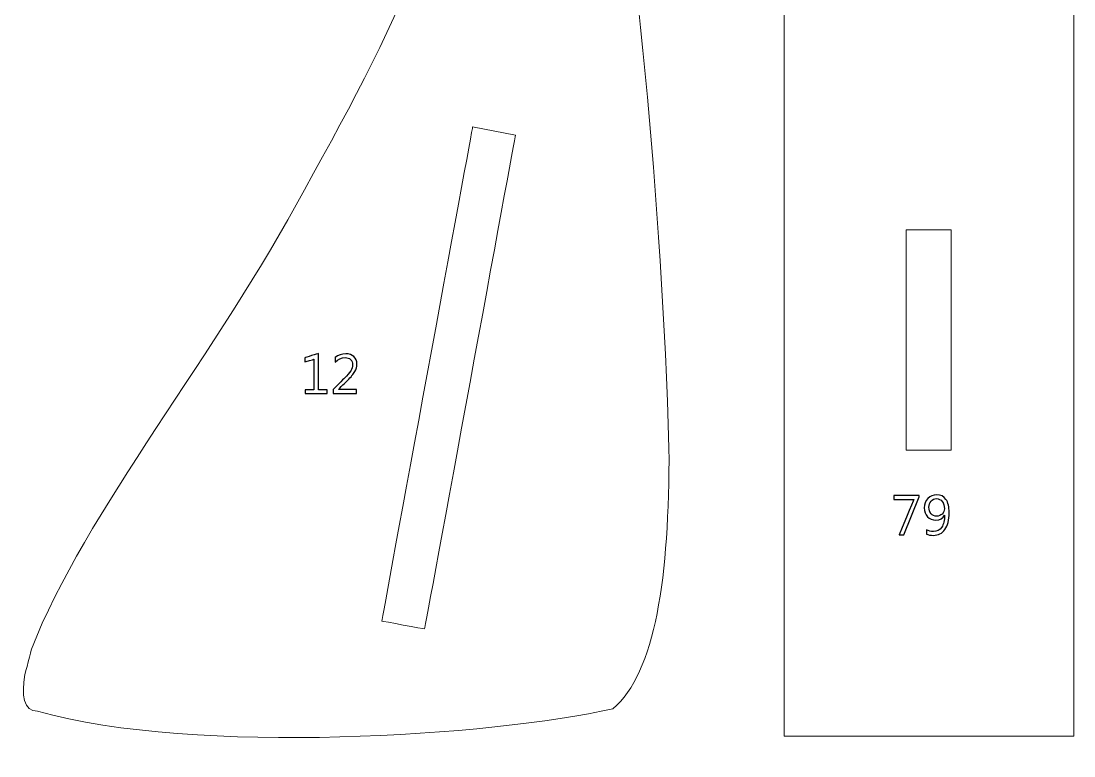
# Model space of a CAD drawing. Header units: centimetres. Extents: x -494 to 505, y -672 to 577.
# Drawn here: x -488.8 to -286.4, y -27.2 to 114.1 of the extents above; entities that cross this region are included whole.
import ezdxf

# ---------------------------------------------------------------- set-up
doc = ezdxf.new("R2010")
doc.units = ezdxf.units.CM
doc.header["$MEASUREMENT"] = 0
doc.layers.add('Camada 1', color=7, linetype='Continuous')
doc.layers.add('Camada 2', color=10, linetype='Continuous')

msp = doc.modelspace()

# ---------------------------------------------------------------- linework, layer by layer
at = {"layer": 'Camada 1', "lineweight": 9}
for points in [[(-342.13165, -23.380192), (-286.404558, -23.380192), (-286.404558, 219.357448), (-342.13165, 219.357448), (-342.13165, -23.380192)], [(-318.66713, 31.617412), (-310.027066, 31.617412), (-310.027066, 73.98512), (-318.66713, 73.98512), (-318.66713, 31.617412)]]:
    msp.add_lwpolyline(points, close=True, dxfattribs=at)
for points, knots in [([(-375.038874, -18.126456), (-366.879886, -11.270996), (-364.130844, 7.17677), (-364.243366, 32.010096), (-364.243366, 32.010096), (-365.637064, 80.15351), (-370.674646, 127.775208), (-377.417838, 175.67021), (-377.417838, 175.67021), (-379.074426, 186.823858), (-382.767332, 193.991484), (-391.100056, 194.059302), (-391.100056, 194.059302), (-398.60855, 193.300096), (-400.861022, 185.308748), (-400.937984, 176.91608), (-400.937984, 176.91608), (-402.53666, 142.439644), (-415.26714, 115.7732), (-434.32476, 81.664302), (-434.32476, 81.664302), (-450.6468, 50.915316), (-476.623634, 19.492722), (-486.78719, -6.661404), (-486.78719, -6.661404), (-486.78719, -6.661404), (-488.035092, -11.559794), (-488.035092, -11.559794), (-488.035092, -11.559794), (-488.789472, -15.55496), (-488.239562, -18.569686), (-485.650286, -18.614898), (-485.650286, -18.614898), (-455.035666, -27.2034), (-398.055338, -23.353268), (-375.038874, -18.126456)], [0, 0, 0, 0, 0.1, 0.1, 0.1, 0.10000001, 0.2, 0.2, 0.2, 0.20000001, 0.3, 0.3, 0.3, 0.30000001, 0.4, 0.4, 0.4, 0.40000001, 0.5, 0.5, 0.5, 0.50000001, 0.6, 0.6, 0.6, 0.60000001, 0.7, 0.7, 0.7, 0.70000001, 0.8, 0.8, 0.8, 0.80000001, 1, 1, 1, 1]), ([(-401.989036, 93.744542), (-401.989036, 93.744542), (-393.755626, 92.14485), (-393.755626, 92.14485), (-393.755626, 92.14485), (-393.755626, 92.14485), (-411.213046, -2.784602), (-411.213046, -2.784602), (-411.213046, -2.784602), (-411.213046, -2.784602), (-419.446964, -1.269492), (-419.446964, -1.269492), (-419.446964, -1.269492), (-419.446964, -1.269492), (-401.989036, 93.744542), (-401.989036, 93.744542)], [0, 0, 0, 0, 0.2, 0.2, 0.2, 0.20000001, 0.4, 0.4, 0.4, 0.40000001, 0.6, 0.6, 0.6, 0.60000001, 1, 1, 1, 1])]:
    msp.add_open_spline(points, degree=3, knots=knots, dxfattribs=at)
at = {"layer": 'Camada 2'}
for points, knots in [([(-429.940212, 42.473372), (-429.940212, 42.473372), (-434.198268, 42.473372), (-434.198268, 42.473372), (-434.198268, 42.473372), (-434.198268, 42.473372), (-434.198268, 43.225974), (-434.198268, 43.225974), (-434.198268, 43.225974), (-434.198268, 43.225974), (-432.499516, 43.225974), (-432.499516, 43.225974), (-432.499516, 43.225974), (-432.499516, 43.225974), (-432.499516, 49.07915), (-432.499516, 49.07915), (-432.499516, 49.07915), (-432.499516, 49.07915), (-434.241448, 48.559466), (-434.241448, 48.559466), (-434.241448, 48.559466), (-434.241448, 48.559466), (-434.241448, 49.376584), (-434.241448, 49.376584), (-434.241448, 49.376584), (-434.241448, 49.376584), (-431.639218, 50.172366), (-431.639218, 50.172366), (-431.639218, 50.172366), (-431.639218, 50.172366), (-431.639218, 43.225974), (-431.639218, 43.225974), (-431.639218, 43.225974), (-431.639218, 43.225974), (-429.940212, 43.225974), (-429.940212, 43.225974), (-429.940212, 43.225974), (-429.940212, 43.225974), (-429.940212, 42.473372), (-429.940212, 42.473372)], [0, 0, 0, 0, 0.0909090909, 0.0909090909, 0.0909090909, 0.0909091009, 0.1818181818, 0.1818181818, 0.1818181818, 0.1818181918, 0.2727272727, 0.2727272727, 0.2727272727, 0.2727272827, 0.3636363636, 0.3636363636, 0.3636363636, 0.3636363736, 0.4545454545, 0.4545454545, 0.4545454545, 0.4545454645, 0.5454545455, 0.5454545455, 0.5454545455, 0.5454545555, 0.6363636364, 0.6363636364, 0.6363636364, 0.6363636464, 0.7272727273, 0.7272727273, 0.7272727273, 0.7272727373, 0.8181818182, 0.8181818182, 0.8181818182, 0.8181818282, 1, 1, 1, 1]), ([(-424.28414, 42.473372), (-424.28414, 42.473372), (-428.82185, 42.473372), (-428.82185, 42.473372), (-428.82185, 42.473372), (-428.82185, 42.473372), (-428.82185, 43.236896), (-428.82185, 43.236896), (-428.82185, 43.236896), (-428.82185, 43.236896), (-426.628306, 45.437552), (-426.628306, 45.437552), (-426.628306, 45.437552), (-426.067474, 45.998384), (-425.667678, 46.464474), (-425.429426, 46.837346), (-425.429426, 46.837346), (-425.189142, 47.209964), (-425.069254, 47.60976), (-425.069254, 48.03267), (-425.069254, 48.03267), (-425.069254, 48.466248), (-425.192952, 48.803306), (-425.441872, 49.041558), (-425.441872, 49.041558), (-425.691046, 49.27981), (-426.044106, 49.398174), (-426.50283, 49.398174), (-426.50283, 49.398174), (-427.174914, 49.398174), (-427.818296, 49.111408), (-428.434754, 48.537876), (-428.434754, 48.537876), (-428.434754, 48.537876), (-428.434754, 49.4411), (-428.434754, 49.4411), (-428.434754, 49.4411), (-427.846998, 49.900078), (-427.162468, 50.12944), (-426.382942, 50.12944), (-426.382942, 50.12944), (-425.710858, 50.12944), (-425.18203, 49.94656), (-424.796712, 49.582832), (-424.796712, 49.582832), (-424.411394, 49.219104), (-424.219624, 48.729646), (-424.219624, 48.116744), (-424.219624, 48.116744), (-424.219624, 47.634652), (-424.352212, 47.161704), (-424.61942, 46.700948), (-424.61942, 46.700948), (-424.884596, 46.240446), (-425.363132, 45.668692), (-426.052996, 44.98594), (-426.052996, 44.98594), (-426.052996, 44.98594), (-427.789594, 43.269154), (-427.789594, 43.269154), (-427.789594, 43.269154), (-427.789594, 43.269154), (-427.789594, 43.247564), (-427.789594, 43.247564), (-427.789594, 43.247564), (-427.789594, 43.247564), (-424.28414, 43.247564), (-424.28414, 43.247564), (-424.28414, 43.247564), (-424.28414, 43.247564), (-424.28414, 42.473372), (-424.28414, 42.473372)], [0, 0, 0, 0, 0.0526315789, 0.0526315789, 0.0526315789, 0.0526315889, 0.1052631579, 0.1052631579, 0.1052631579, 0.1052631679, 0.1578947368, 0.1578947368, 0.1578947368, 0.1578947468, 0.2105263158, 0.2105263158, 0.2105263158, 0.2105263258, 0.2631578947, 0.2631578947, 0.2631578947, 0.2631579047, 0.3157894737, 0.3157894737, 0.3157894737, 0.3157894837, 0.3684210526, 0.3684210526, 0.3684210526, 0.3684210626, 0.4210526316, 0.4210526316, 0.4210526316, 0.4210526416, 0.4736842105, 0.4736842105, 0.4736842105, 0.4736842205, 0.5263157895, 0.5263157895, 0.5263157895, 0.5263157995, 0.5789473684, 0.5789473684, 0.5789473684, 0.5789473784, 0.6315789474, 0.6315789474, 0.6315789474, 0.6315789574, 0.6842105263, 0.6842105263, 0.6842105263, 0.6842105363, 0.7368421053, 0.7368421053, 0.7368421053, 0.7368421153, 0.7894736842, 0.7894736842, 0.7894736842, 0.7894736942, 0.8421052632, 0.8421052632, 0.8421052632, 0.8421052732, 0.8947368421, 0.8947368421, 0.8947368421, 0.8947368521, 1, 1, 1, 1]), ([(-316.152276, 22.602952), (-316.152276, 22.602952), (-319.130934, 15.34668), (-319.130934, 15.34668), (-319.130934, 15.34668), (-319.130934, 15.34668), (-320.02349, 15.34668), (-320.02349, 15.34668), (-320.02349, 15.34668), (-320.02349, 15.34668), (-317.206122, 22.099524), (-317.206122, 22.099524), (-317.206122, 22.099524), (-317.206122, 22.099524), (-321.001898, 22.099524), (-321.001898, 22.099524), (-321.001898, 22.099524), (-321.001898, 22.099524), (-321.001898, 22.873716), (-321.001898, 22.873716), (-321.001898, 22.873716), (-321.001898, 22.873716), (-316.152276, 22.873716), (-316.152276, 22.873716), (-316.152276, 22.873716), (-316.152276, 22.873716), (-316.152276, 22.602952), (-316.152276, 22.602952)], [0, 0, 0, 0, 0.125, 0.125, 0.125, 0.12500001, 0.25, 0.25, 0.25, 0.25000001, 0.375, 0.375, 0.375, 0.37500001, 0.5, 0.5, 0.5, 0.50000001, 0.625, 0.625, 0.625, 0.62500001, 0.75, 0.75, 0.75, 0.75000001, 1, 1, 1, 1]), ([(-314.754514, 15.4686), (-314.754514, 15.4686), (-314.754514, 16.294608), (-314.754514, 16.294608), (-314.754514, 16.294608), (-314.33516, 16.056356), (-313.89066, 15.937992), (-313.421268, 15.937992), (-313.421268, 15.937992), (-312.74004, 15.937992), (-312.20791, 16.21409), (-311.829704, 16.764254), (-311.829704, 16.764254), (-311.44972, 17.314418), (-311.259728, 18.0975), (-311.259728, 19.110198), (-311.259728, 19.110198), (-311.267094, 19.106642), (-311.274206, 19.106642), (-311.281318, 19.110198), (-311.281318, 19.110198), (-311.60212, 18.465038), (-312.162952, 18.142458), (-312.958734, 18.142458), (-312.958734, 18.142458), (-313.603894, 18.142458), (-314.130944, 18.361152), (-314.54471, 18.798286), (-314.54471, 18.798286), (-314.956952, 19.235674), (-315.1632, 19.800062), (-315.1632, 20.488402), (-315.1632, 20.488402), (-315.1632, 21.223224), (-314.937394, 21.826982), (-314.484004, 22.296628), (-314.484004, 22.296628), (-314.03036, 22.768052), (-313.451494, 23.002748), (-312.743596, 23.002748), (-312.743596, 23.002748), (-312.00344, 23.002748), (-311.424828, 22.70887), (-311.010808, 22.122638), (-311.010808, 22.122638), (-310.596788, 21.53666), (-310.388762, 20.68195), (-310.388762, 19.56181), (-310.388762, 19.56181), (-310.388762, 18.17116), (-310.657748, 17.09928), (-311.19699, 16.346678), (-311.19699, 16.346678), (-311.734708, 15.594076), (-312.483754, 15.217648), (-313.442604, 15.217648), (-313.442604, 15.217648), (-313.946286, 15.217648), (-314.38342, 15.301976), (-314.754514, 15.4686)], [0, 0, 0, 0, 0.0625, 0.0625, 0.0625, 0.06250001, 0.125, 0.125, 0.125, 0.12500001, 0.1875, 0.1875, 0.1875, 0.18750001, 0.25, 0.25, 0.25, 0.25000001, 0.3125, 0.3125, 0.3125, 0.31250001, 0.375, 0.375, 0.375, 0.37500001, 0.4375, 0.4375, 0.4375, 0.43750001, 0.5, 0.5, 0.5, 0.50000001, 0.5625, 0.5625, 0.5625, 0.56250001, 0.625, 0.625, 0.625, 0.62500001, 0.6875, 0.6875, 0.6875, 0.68750001, 0.75, 0.75, 0.75, 0.75000001, 0.8125, 0.8125, 0.8125, 0.81250001, 0.875, 0.875, 0.875, 0.87500001, 1, 1, 1, 1]), ([(-312.824368, 22.271482), (-313.240166, 22.271482), (-313.586114, 22.115526), (-313.863736, 21.80209), (-313.863736, 21.80209), (-314.141612, 21.4884), (-314.281312, 21.090382), (-314.281312, 20.606512), (-314.281312, 20.606512), (-314.281312, 20.077938), (-314.145168, 19.66214), (-313.87288, 19.359372), (-313.87288, 19.359372), (-313.600338, 19.05635), (-313.231276, 18.905982), (-312.765186, 18.905982), (-312.765186, 18.905982), (-312.36031, 18.905982), (-312.017918, 19.043904), (-311.736486, 19.319748), (-311.736486, 19.319748), (-311.455054, 19.597624), (-311.313576, 19.934682), (-311.313576, 20.334224), (-311.313576, 20.334224), (-311.313576, 20.9042), (-311.453276, 21.370036), (-311.73293, 21.730208), (-311.73293, 21.730208), (-312.012584, 22.09038), (-312.376312, 22.271482), (-312.824368, 22.271482)], [0, 0, 0, 0, 0.1111111111, 0.1111111111, 0.1111111111, 0.1111111211, 0.2222222222, 0.2222222222, 0.2222222222, 0.2222222322, 0.3333333333, 0.3333333333, 0.3333333333, 0.3333333433, 0.4444444444, 0.4444444444, 0.4444444444, 0.4444444544, 0.5555555556, 0.5555555556, 0.5555555556, 0.5555555656, 0.6666666667, 0.6666666667, 0.6666666667, 0.6666666767, 0.7777777778, 0.7777777778, 0.7777777778, 0.7777777878, 1, 1, 1, 1])]:
    msp.add_open_spline(points, degree=3, knots=knots, dxfattribs=at)
at = {"layer": 'Camada 2', "lineweight": 9}
for points, knots in [([(-429.940212, 42.473372), (-429.940212, 42.473372), (-434.198268, 42.473372), (-434.198268, 42.473372), (-434.198268, 42.473372), (-434.198268, 42.473372), (-434.198268, 43.225974), (-434.198268, 43.225974), (-434.198268, 43.225974), (-434.198268, 43.225974), (-432.499516, 43.225974), (-432.499516, 43.225974), (-432.499516, 43.225974), (-432.499516, 43.225974), (-432.499516, 49.07915), (-432.499516, 49.07915), (-432.499516, 49.07915), (-432.499516, 49.07915), (-434.241448, 48.559466), (-434.241448, 48.559466), (-434.241448, 48.559466), (-434.241448, 48.559466), (-434.241448, 49.376584), (-434.241448, 49.376584), (-434.241448, 49.376584), (-434.241448, 49.376584), (-431.639218, 50.172366), (-431.639218, 50.172366), (-431.639218, 50.172366), (-431.639218, 50.172366), (-431.639218, 43.225974), (-431.639218, 43.225974), (-431.639218, 43.225974), (-431.639218, 43.225974), (-429.940212, 43.225974), (-429.940212, 43.225974), (-429.940212, 43.225974), (-429.940212, 43.225974), (-429.940212, 42.473372), (-429.940212, 42.473372)], [0, 0, 0, 0, 0.0909090909, 0.0909090909, 0.0909090909, 0.0909091009, 0.1818181818, 0.1818181818, 0.1818181818, 0.1818181918, 0.2727272727, 0.2727272727, 0.2727272727, 0.2727272827, 0.3636363636, 0.3636363636, 0.3636363636, 0.3636363736, 0.4545454545, 0.4545454545, 0.4545454545, 0.4545454645, 0.5454545455, 0.5454545455, 0.5454545455, 0.5454545555, 0.6363636364, 0.6363636364, 0.6363636364, 0.6363636464, 0.7272727273, 0.7272727273, 0.7272727273, 0.7272727373, 0.8181818182, 0.8181818182, 0.8181818182, 0.8181818282, 1, 1, 1, 1]), ([(-424.28414, 42.473372), (-424.28414, 42.473372), (-428.82185, 42.473372), (-428.82185, 42.473372), (-428.82185, 42.473372), (-428.82185, 42.473372), (-428.82185, 43.236896), (-428.82185, 43.236896), (-428.82185, 43.236896), (-428.82185, 43.236896), (-426.628306, 45.437552), (-426.628306, 45.437552), (-426.628306, 45.437552), (-426.067474, 45.998384), (-425.667678, 46.464474), (-425.429426, 46.837346), (-425.429426, 46.837346), (-425.189142, 47.209964), (-425.069254, 47.60976), (-425.069254, 48.03267), (-425.069254, 48.03267), (-425.069254, 48.466248), (-425.192952, 48.803306), (-425.441872, 49.041558), (-425.441872, 49.041558), (-425.691046, 49.27981), (-426.044106, 49.398174), (-426.50283, 49.398174), (-426.50283, 49.398174), (-427.174914, 49.398174), (-427.818296, 49.111408), (-428.434754, 48.537876), (-428.434754, 48.537876), (-428.434754, 48.537876), (-428.434754, 49.4411), (-428.434754, 49.4411), (-428.434754, 49.4411), (-427.846998, 49.900078), (-427.162468, 50.12944), (-426.382942, 50.12944), (-426.382942, 50.12944), (-425.710858, 50.12944), (-425.18203, 49.94656), (-424.796712, 49.582832), (-424.796712, 49.582832), (-424.411394, 49.219104), (-424.219624, 48.729646), (-424.219624, 48.116744), (-424.219624, 48.116744), (-424.219624, 47.634652), (-424.352212, 47.161704), (-424.61942, 46.700948), (-424.61942, 46.700948), (-424.884596, 46.240446), (-425.363132, 45.668692), (-426.052996, 44.98594), (-426.052996, 44.98594), (-426.052996, 44.98594), (-427.789594, 43.269154), (-427.789594, 43.269154), (-427.789594, 43.269154), (-427.789594, 43.269154), (-427.789594, 43.247564), (-427.789594, 43.247564), (-427.789594, 43.247564), (-427.789594, 43.247564), (-424.28414, 43.247564), (-424.28414, 43.247564), (-424.28414, 43.247564), (-424.28414, 43.247564), (-424.28414, 42.473372), (-424.28414, 42.473372)], [0, 0, 0, 0, 0.0526315789, 0.0526315789, 0.0526315789, 0.0526315889, 0.1052631579, 0.1052631579, 0.1052631579, 0.1052631679, 0.1578947368, 0.1578947368, 0.1578947368, 0.1578947468, 0.2105263158, 0.2105263158, 0.2105263158, 0.2105263258, 0.2631578947, 0.2631578947, 0.2631578947, 0.2631579047, 0.3157894737, 0.3157894737, 0.3157894737, 0.3157894837, 0.3684210526, 0.3684210526, 0.3684210526, 0.3684210626, 0.4210526316, 0.4210526316, 0.4210526316, 0.4210526416, 0.4736842105, 0.4736842105, 0.4736842105, 0.4736842205, 0.5263157895, 0.5263157895, 0.5263157895, 0.5263157995, 0.5789473684, 0.5789473684, 0.5789473684, 0.5789473784, 0.6315789474, 0.6315789474, 0.6315789474, 0.6315789574, 0.6842105263, 0.6842105263, 0.6842105263, 0.6842105363, 0.7368421053, 0.7368421053, 0.7368421053, 0.7368421153, 0.7894736842, 0.7894736842, 0.7894736842, 0.7894736942, 0.8421052632, 0.8421052632, 0.8421052632, 0.8421052732, 0.8947368421, 0.8947368421, 0.8947368421, 0.8947368521, 1, 1, 1, 1]), ([(-316.152276, 22.602952), (-316.152276, 22.602952), (-319.130934, 15.34668), (-319.130934, 15.34668), (-319.130934, 15.34668), (-319.130934, 15.34668), (-320.02349, 15.34668), (-320.02349, 15.34668), (-320.02349, 15.34668), (-320.02349, 15.34668), (-317.206122, 22.099524), (-317.206122, 22.099524), (-317.206122, 22.099524), (-317.206122, 22.099524), (-321.001898, 22.099524), (-321.001898, 22.099524), (-321.001898, 22.099524), (-321.001898, 22.099524), (-321.001898, 22.873716), (-321.001898, 22.873716), (-321.001898, 22.873716), (-321.001898, 22.873716), (-316.152276, 22.873716), (-316.152276, 22.873716), (-316.152276, 22.873716), (-316.152276, 22.873716), (-316.152276, 22.602952), (-316.152276, 22.602952)], [0, 0, 0, 0, 0.125, 0.125, 0.125, 0.12500001, 0.25, 0.25, 0.25, 0.25000001, 0.375, 0.375, 0.375, 0.37500001, 0.5, 0.5, 0.5, 0.50000001, 0.625, 0.625, 0.625, 0.62500001, 0.75, 0.75, 0.75, 0.75000001, 1, 1, 1, 1]), ([(-314.754514, 15.4686), (-314.754514, 15.4686), (-314.754514, 16.294608), (-314.754514, 16.294608), (-314.754514, 16.294608), (-314.33516, 16.056356), (-313.89066, 15.937992), (-313.421268, 15.937992), (-313.421268, 15.937992), (-312.74004, 15.937992), (-312.20791, 16.21409), (-311.829704, 16.764254), (-311.829704, 16.764254), (-311.44972, 17.314418), (-311.259728, 18.0975), (-311.259728, 19.110198), (-311.259728, 19.110198), (-311.267094, 19.106642), (-311.274206, 19.106642), (-311.281318, 19.110198), (-311.281318, 19.110198), (-311.60212, 18.465038), (-312.162952, 18.142458), (-312.958734, 18.142458), (-312.958734, 18.142458), (-313.603894, 18.142458), (-314.130944, 18.361152), (-314.54471, 18.798286), (-314.54471, 18.798286), (-314.956952, 19.235674), (-315.1632, 19.800062), (-315.1632, 20.488402), (-315.1632, 20.488402), (-315.1632, 21.223224), (-314.937394, 21.826982), (-314.484004, 22.296628), (-314.484004, 22.296628), (-314.03036, 22.768052), (-313.451494, 23.002748), (-312.743596, 23.002748), (-312.743596, 23.002748), (-312.00344, 23.002748), (-311.424828, 22.70887), (-311.010808, 22.122638), (-311.010808, 22.122638), (-310.596788, 21.53666), (-310.388762, 20.68195), (-310.388762, 19.56181), (-310.388762, 19.56181), (-310.388762, 18.17116), (-310.657748, 17.09928), (-311.19699, 16.346678), (-311.19699, 16.346678), (-311.734708, 15.594076), (-312.483754, 15.217648), (-313.442604, 15.217648), (-313.442604, 15.217648), (-313.946286, 15.217648), (-314.38342, 15.301976), (-314.754514, 15.4686)], [0, 0, 0, 0, 0.0625, 0.0625, 0.0625, 0.06250001, 0.125, 0.125, 0.125, 0.12500001, 0.1875, 0.1875, 0.1875, 0.18750001, 0.25, 0.25, 0.25, 0.25000001, 0.3125, 0.3125, 0.3125, 0.31250001, 0.375, 0.375, 0.375, 0.37500001, 0.4375, 0.4375, 0.4375, 0.43750001, 0.5, 0.5, 0.5, 0.50000001, 0.5625, 0.5625, 0.5625, 0.56250001, 0.625, 0.625, 0.625, 0.62500001, 0.6875, 0.6875, 0.6875, 0.68750001, 0.75, 0.75, 0.75, 0.75000001, 0.8125, 0.8125, 0.8125, 0.81250001, 0.875, 0.875, 0.875, 0.87500001, 1, 1, 1, 1]), ([(-312.824368, 22.271482), (-313.240166, 22.271482), (-313.586114, 22.115526), (-313.863736, 21.80209), (-313.863736, 21.80209), (-314.141612, 21.4884), (-314.281312, 21.090382), (-314.281312, 20.606512), (-314.281312, 20.606512), (-314.281312, 20.077938), (-314.145168, 19.66214), (-313.87288, 19.359372), (-313.87288, 19.359372), (-313.600338, 19.05635), (-313.231276, 18.905982), (-312.765186, 18.905982), (-312.765186, 18.905982), (-312.36031, 18.905982), (-312.017918, 19.043904), (-311.736486, 19.319748), (-311.736486, 19.319748), (-311.455054, 19.597624), (-311.313576, 19.934682), (-311.313576, 20.334224), (-311.313576, 20.334224), (-311.313576, 20.9042), (-311.453276, 21.370036), (-311.73293, 21.730208), (-311.73293, 21.730208), (-312.012584, 22.09038), (-312.376312, 22.271482), (-312.824368, 22.271482)], [0, 0, 0, 0, 0.1111111111, 0.1111111111, 0.1111111111, 0.1111111211, 0.2222222222, 0.2222222222, 0.2222222222, 0.2222222322, 0.3333333333, 0.3333333333, 0.3333333333, 0.3333333433, 0.4444444444, 0.4444444444, 0.4444444444, 0.4444444544, 0.5555555556, 0.5555555556, 0.5555555556, 0.5555555656, 0.6666666667, 0.6666666667, 0.6666666667, 0.6666666767, 0.7777777778, 0.7777777778, 0.7777777778, 0.7777777878, 1, 1, 1, 1])]:
    msp.add_open_spline(points, degree=3, knots=knots, dxfattribs=at)

doc.saveas('drawing.dxf')
